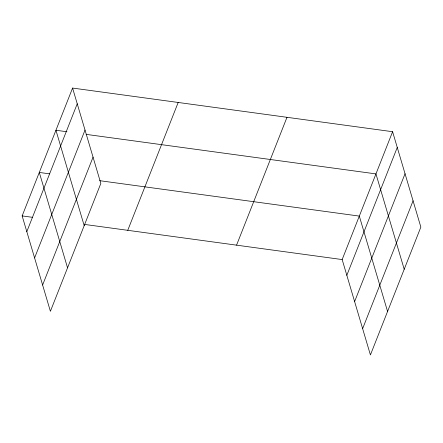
<?xml version="1.0" encoding="UTF-8"?>
<svg xmlns="http://www.w3.org/2000/svg" width="443" height="443" viewBox="0 0 443 443"><rect width="100%" height="100%" fill="white"/><g stroke="black" fill="none" stroke-linecap="round" stroke-linejoin="round"><path stroke-width="0.66" d="M72.58 88.063L100.832 183.435L50.402 311.291L22.15 215.913L72.58 88.063L392.598 131.709L420.85 227.087L370.42 354.937L342.168 259.565L392.598 131.709M26.813 231.645L77.237 103.795M34.593 257.926L85.023 130.076M42.617 285.004L93.047 157.154M127.756 230.316L178.186 102.466M236.562 245.162L286.992 117.306M346.83 275.297L397.26 147.441M354.616 301.578L405.046 173.722M362.634 328.656L413.064 200.806M66.91 131.748L55.94 130.253L84.187 225.625M86.108 134.367L375.957 173.905L404.21 269.278M49.583 173.85L39.294 172.443L67.546 267.821M99.642 180.678L359.317 216.095L387.57 311.468M22.15 215.913L32.439 217.319M84.552 224.424L342.168 259.565"/></g></svg>
